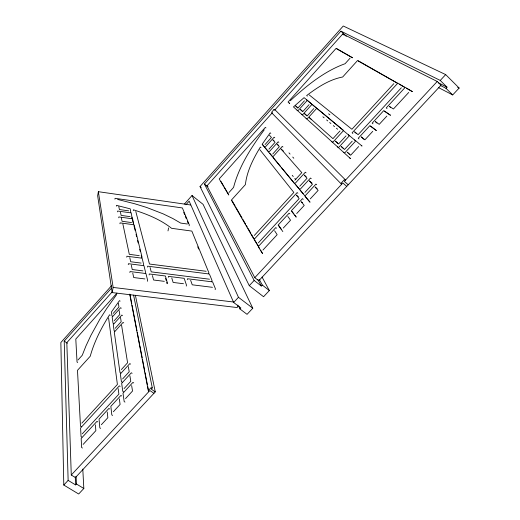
<?xml version="1.0" encoding="UTF-8"?>
<svg xmlns="http://www.w3.org/2000/svg" width="520" height="520" viewBox="0 0 520 520"><rect width="100%" height="100%" fill="white"/><g stroke="black" fill="none" stroke-linecap="round" stroke-linejoin="round"><path stroke-width="0.78" d="M190.723 204.99L98.371 191.692L97.65 195.761L112.158 292.584L237.244 307.567L237.848 305.091M114.913 199.134L115.07 198.322L182.397 207.948L189.326 224.913L189.144 225.745M116.35 206.167L116.506 205.342L130.234 208.852L130.812 212.719M117.507 211.868L117.669 211.029L131.209 212.921L132.216 218.562L131.885 217.191M118.716 217.789L118.878 216.938L132.626 218.842L133.633 224.51L132.464 219.694M119.925 223.743L120.094 222.872L134.121 224.796L141.986 256.913L141.804 257.849L141.226 255.495M112.158 292.584L113.139 287.437L98.371 191.692M133.289 210.633L133.445 209.807C146.913 214.11 160.388 219.44 171.567 228.3L191.847 231.088L208.852 272.701L208.637 273.631M126.737 257.166L126.919 256.23L142.123 258.193L143.637 264.375L143.442 265.324M128.258 264.667L128.447 263.712L143.956 265.688L145.529 272.103L145.334 273.072M129.863 272.526L130.052 271.55L145.964 273.546L147.615 280.293L147.413 281.281M147.459 267.124L147.654 266.168L209.397 274.034L212.03 280.469L211.809 281.418M149.11 274.937L149.312 273.969L165.373 275.983L167.356 282.744L167.147 283.719L166.706 282.211M167.999 230.9L168.623 227.89M168.292 277.336L168.493 276.374L184.165 278.337L186.466 285.11L186.251 286.078M187.291 279.714L187.499 278.759L212.615 281.905L215.384 288.691L215.163 289.653M111.605 285.656L60.853 342.543L63.791 485.043L78.669 494L83.831 488.488L82.791 469.085M184.47 203.989L192.023 195.52L203.08 204.353L252.785 308.224L247.058 314.34L239.922 308.932L238.596 305.968M262.061 277.069L269.353 290.557L263.562 296.725L249.288 285.675L200.031 186.544L343.265 26L445.679 74.6L459.147 88.056L452.693 94.939L438.301 87.497M63.791 485.043L68.133 480.382L64.214 341.094L111.273 288.386M185.919 204.776L189.163 201.143L233.656 302.478L240.851 307.931L239.922 308.932M259.207 279.272L262.249 285.019L261.307 286.026L254.15 280.449L204.425 184.047L340.925 31.155L440.251 80.438L447.025 87.159L445.972 88.283L440.213 85.352M112.691 291.343L66.814 342.667L71.273 475.026L75.433 477.555L155.272 391.872L135.382 295.243M274.579 110.234L342.745 33.982L437.223 81.477L441.006 85.222L258.778 280.787L254.794 277.673L206.953 185.887L272.389 112.691M116.948 293.105L75.797 339.053L77.038 362.018L77.714 362.473M113.145 313.43L118.95 306.976L118.359 303.29M265.07 144.534L271.44 137.456L269.418 135.161M304.428 100.783L297.934 108.004L295.653 105.956L297.875 107.952M78.046 359.938L82.264 355.264L85.963 345.93L90.935 335.322L99.853 319.241L106.62 308.653L116.695 294.528M228.936 192.556L233.565 187.421C239.064 166.133 251.44 147.173 264.251 129.812M350.031 58.22L345.079 63.72C324.123 71.285 306.358 85.937 290.316 100.711M114.192 320.756L119.795 314.542L119.158 310.577M268.905 149.175L275.061 142.35L272.883 139.874L274.021 140.855M309.049 104.656L302.77 111.618L300.307 109.421L302.562 111.442M115.226 328.276L121.18 321.685L120.51 317.512M272.779 153.966L279.331 146.718L277.036 144.099L278.766 145.6M313.82 108.563L307.132 115.966L304.531 113.64L306.82 115.694M121.368 369.571L127.588 362.778L121.57 325.189M294.879 180.2L301.795 172.653L281.014 148.987L283.361 151.015M340.002 130.949L332.937 138.665L309.374 117.644L311.701 119.73M81.848 423.137L117.397 384.449L108.57 317.922M254.319 235.469L293.852 192.452L259.864 149.702M393.796 83.694L351.91 129.266L309.173 94.88M122.655 378.904L129.194 371.787L128.362 366.639M299.754 186.206L307.028 178.289L304.161 175.025L306.202 176.781M346.001 135.883L338.559 143.982L335.309 141.076L337.831 143.345M82.329 433.791L118.898 394.128L118.17 388.654M124.091 388.576L130.787 381.31L129.909 375.856M258.401 242.821L299.15 198.627L296.329 195.078L298.409 196.839M304.967 192.394L312.436 184.294L309.394 180.837L311.987 183.066M352.196 141.18L344.552 149.468L341.101 146.387L343.668 148.688M401.336 87.796L358.118 134.673L354.556 131.8L356.09 133.204M83.148 444.405L95.856 430.671L95.381 424.853M101.348 424.729L107.841 417.709L107.237 412.016M113.36 411.749L120.094 404.463L119.353 398.892M125.509 398.613L132.522 391.034L131.644 385.58M262.964 250.023L277.154 234.683L274.599 230.763M283.289 228.053L290.543 220.214L287.827 216.437M296.699 213.551L304.233 205.413L301.353 201.792L302.413 202.69M310.278 198.874L318.123 190.398L315.068 186.933L317.181 188.747M358.67 146.562L350.643 155.24L347.191 152.145L349.804 154.492M372.749 131.339L364.916 139.809L361.283 136.883L363.883 139.263M386.88 116.064L379.216 124.352L375.401 121.596L376.954 123.045M408.74 92.437L393.425 108.992L389.428 106.405L390.462 107.38M147.667 386.172L148.74 391.716L148.291 390.637L150.956 387.764L152.295 387.894L133.601 295.146M71.273 475.026L149.851 390.526L153.94 393.302M152.295 387.894L151.184 389.09L155.272 391.872M254.794 277.673L342.849 182.975L346.743 186.388M437.223 81.477L344.344 181.369L348.238 184.782M233.656 302.478L238.472 297.303L192.023 195.52M249.288 285.675L254.15 280.449M440.251 80.438L445.679 74.6M68.133 480.382L75.589 484.9L76.434 483.997L76.128 476.71M113.139 287.437L233.63 302.022M144.924 278.941L133.698 277.543L132.763 273.104M164.34 281.346L153.582 280.014L152.425 275.561M183.489 283.725L173.141 282.438L171.769 277.986M212.446 287.32L192.244 284.811L190.658 280.345M209.482 279.208L151.222 271.863L150.091 267.501M142.948 270.875L132.23 269.522L131.294 265.089M206.115 271.278L149.474 264.03L135.792 211.452M141.135 263.081L130.676 261.742L129.785 257.556M139.269 255.632L129.311 254.339L122.87 223.99M131.593 222.586L122.07 221.273L121.355 217.919M187.369 224.016L180.667 223.08L172.874 218.556L163.111 213.837L146.66 207.467L134.758 203.775L117.611 199.44M130.097 216.645L121.141 215.404L120.465 212.225M128.694 210.847L119.412 209.541L118.788 206.589M457.697 87.341L459.147 88.056M438.328 82.771L447.025 87.159M336.778 48.88L352.541 57.791L336.167 48.302L288.067 102.017L289.725 103.519L289.107 102.96M358.287 61.048L397.293 83.102L357.643 60.431L342.667 76.999C329.18 79.573 317.428 87.399 306.663 95.55L307.294 96.122M399.224 84.195L404.625 87.249L397.839 83.129L352.137 132.802L352.859 133.465M406.621 88.38L412.393 91.644L405.256 87.315L386.282 107.88L387.01 108.57M76.434 483.997L83.831 488.488M82.446 448.026L81.647 447.525L81.159 438.49L96.954 421.375L97.734 421.882M81.841 437.073L81.055 436.579L80.594 427.986L119.347 385.86L120.114 386.373M81.263 426.693L80.496 426.205L77.486 370.344L90.24 356.239C94.315 341.458 101.419 327.704 109.584 314.795L110.24 315.263M100.627 428.382L99.834 427.869L99.047 419.107L108.882 408.454L109.662 408.967M112.612 415.441L111.82 414.921L110.838 406.334L120.894 395.441L121.674 395.96M124.969 402.097L124.176 401.57L122.987 393.172L132.925 382.401L133.705 382.928M123.565 391.853L122.785 391.332L121.654 383.331L131.345 372.794L132.106 373.315M384.521 111.26L390.507 115.284L383.793 110.578L372.209 123.13L372.944 123.806M64.214 341.094L67.392 343.239M122.187 382.207L121.42 381.693L120.328 373.971L129.831 363.61L130.585 364.124M120.731 372.976L119.984 372.469L114.283 332.131L123.052 322.433L123.741 322.92M114.79 331.142L114.101 330.661L113.243 324.597L121.843 315.068L122.519 315.549M113.698 323.661L113.022 323.187L112.164 317.135L120.634 307.73L121.297 308.197M112.632 316.297L111.969 315.829L111.423 311.994L119.47 300.644L120.12 301.113M370.656 126.282L376.363 130.559L369.922 125.606L358.254 138.249L358.988 138.918M238.472 297.303L252.785 308.224M262.249 285.019L269.353 290.557M200.031 186.544L201.26 187.531M206.953 185.887L208 186.732M204.425 184.047L207.506 186.55M328.627 113.828L329.875 114.855M282.834 231.576L278.122 225.069L289.088 213.194L289.842 213.817M276.543 228.215L275.788 227.604L258.187 246.675L262.529 253.513L260.539 250.049M307.95 100.926L311.786 104.117L307.314 100.347L297.837 110.877L302.159 114.79L301.516 114.212M317.467 108.843L343.259 130.299L316.81 108.245L306.956 119.138L332.371 142.168L331.656 141.537M312.676 104.897L316.524 108.108L312.026 104.312L302.387 114.998L306.735 118.931L306.079 118.346M322.901 116.805L324.129 117.838M326.586 119.912L327.815 120.952M329.654 122.505L330.882 123.546M333.34 125.619L334.568 126.653M336.407 128.213L337.636 129.246M297.882 193.2L297.147 192.582L254.026 239.453L258.18 245.96L254.768 240.052M303.238 199.303L302.49 198.666L291.272 210.828L296.225 217.113L294.827 215.228M304.688 195.559L299.715 189.774L310.505 178.042L311.24 178.672M260.988 147.622L260.351 147.076C253.37 158.594 246.916 171.022 245.401 184.594L231.381 200.109L253.325 238.232L254.066 238.823L251.661 234.663M316.667 184.756L315.919 184.113L304.831 196.138L310.037 202.202L305.572 196.775M306.053 172.861L305.331 172.237L294.775 183.755L299.579 189.339L295.497 184.373M265.967 127.933L265.343 127.394L219.193 178.932L228.781 194.994L224.107 186.881M270.822 133.374L270.186 132.828L262.132 144.3L264.764 147.284L262.762 144.852M274.755 137.787L274.118 137.228L264.823 147.55L268.625 151.951L265.467 148.102M278.85 142.37L278.194 141.804L268.743 152.276L272.571 156.702L269.854 153.394M282.958 146.978L282.295 146.399L272.636 157.079L294.508 183.463L281.378 167.479M297.037 110.149L297.674 110.721L293.462 106.912L304.077 97.63L307.132 100.217L306.495 99.638M337.422 146.763L338.15 147.407L332.663 142.441L343.46 130.669L349.141 135.453L348.419 134.797M343.382 152.165L344.123 152.822L338.435 147.68L349.473 135.674L355.368 140.634L354.634 139.971M349.694 157.885L350.441 158.555L344.487 153.166L355.843 140.862L362.018 146.055L361.27 145.379M340.925 31.155L346.281 36.316M342.745 33.982L343.753 34.951M445.972 88.283L452.693 94.939M288.983 152.874L290.056 154.07M292.728 157.053L293.8 158.249M292.24 175.318L293.261 176.547M294.801 178.386L295.828 179.614M300.45 190.398L303.277 193.837M273.299 157.644L280.371 166.251M292.019 211.452L293.891 213.967M278.876 225.686L281.515 229.613M220.987 181.474L223.327 185.53M232.044 200.649L235.248 206.2M236.047 207.591L242.053 218.004M242.853 219.388L245.655 224.25M246.454 225.635L247.26 227.025M248.06 228.417L250.861 233.272M258.94 247.28L259.74 248.664M257.913 279.578L261.307 286.026M183.729 212.44L184.633 214.656M185.231 216.138L186.134 218.355M187.343 221.312L188.24 223.529M197.724 246.825L198.633 249.061M165.607 278.454L166.27 280.709M133.952 225.661L135.096 230.373M136.058 234.299L136.63 236.652M137.585 240.578L138.164 242.931M139.698 249.21L140.27 251.57M129.928 294.222L131.762 303.732M132.067 305.318L134.362 317.207M134.667 318.793L136.962 330.681M137.267 332.267L139.562 344.156M139.867 345.741L142.162 357.637M142.467 359.216L144.762 371.111M145.067 372.697L147.362 384.585M129.734 294.222L148.291 390.637M75.264 476.814L75.589 484.9M273.923 109.616L271.7 112.112L271.999 113.12L341.601 184.314L341.25 183.034L344.24 179.816L345.592 180.024L274.969 109.798L273.923 109.616"/></g></svg>
